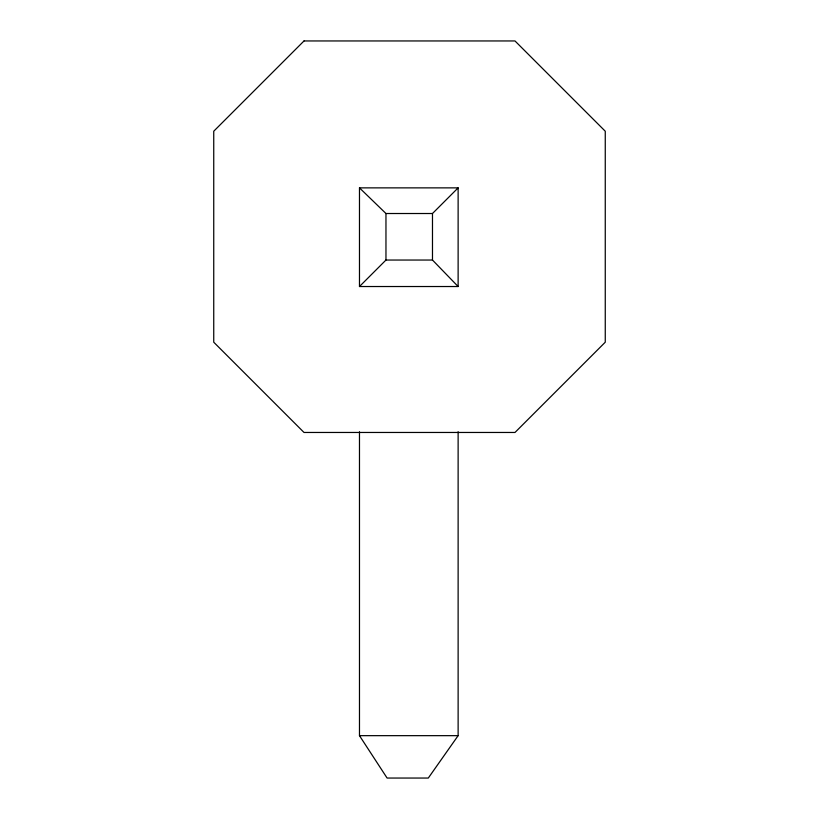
<?xml version="1.0" encoding="UTF-8"?>
<svg xmlns="http://www.w3.org/2000/svg" width="819" height="819" viewBox="0 0 819 819"><rect width="100%" height="100%" fill="white"/><g stroke="black" fill="none" stroke-linecap="round" stroke-linejoin="round"><path stroke-width="1.23" d="M458.128 431.726L458.128 735.657L428.296 778.05L387.1 778.05L359.48 735.657L359.48 431.726M359.48 286.527L385.964 260.043L432.483 260.043L458.128 286.527L359.48 286.527L359.48 187.868L458.128 187.868L458.128 286.527M432.483 260.043L432.483 213.513L458.128 187.868M359.48 187.868L385.964 213.513L432.483 213.513M359.48 735.657L458.128 735.657M385.964 213.513L385.964 260.043M304.013 40.95L213.739 131.224L213.739 342.199L304.013 432.463L514.987 432.463L605.261 342.199L605.261 131.224L514.987 40.95L304.013 40.95"/></g></svg>
